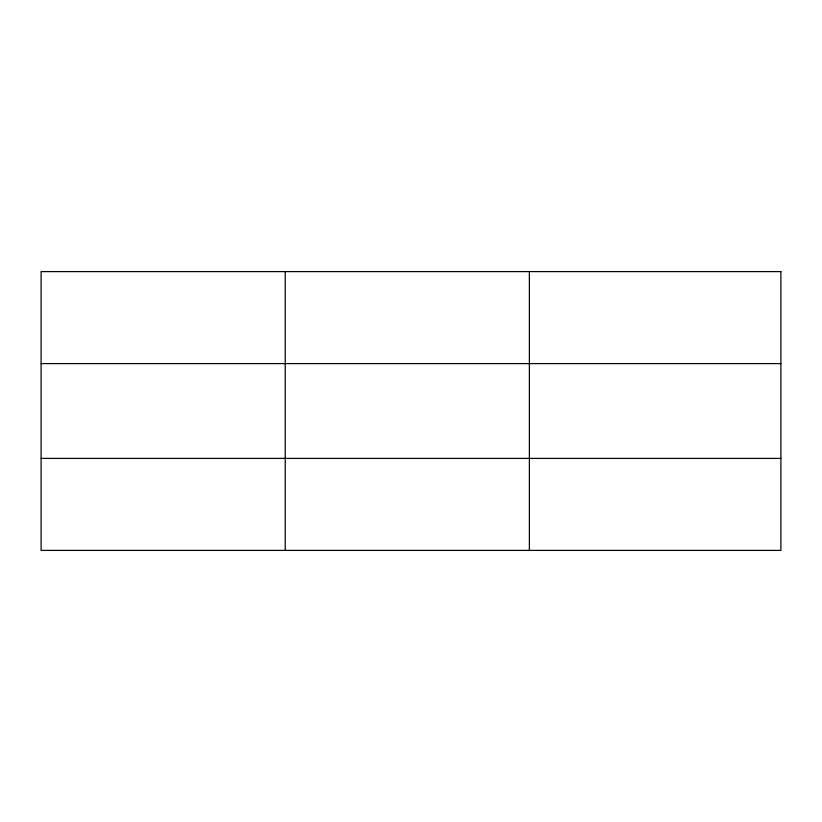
<?xml version="1.0" encoding="UTF-8"?>
<svg xmlns="http://www.w3.org/2000/svg" width="822" height="822" viewBox="0 0 822 822"><rect width="100%" height="100%" fill="white"/><g stroke="black" fill="none" stroke-linecap="round" stroke-linejoin="round"><path stroke-width="1.23" d="M285.234 550.401L285.234 271.599M529.368 550.401L529.368 271.599M41.1 363.601L780.9 363.601M41.1 458.399L780.9 458.399M780.9 271.599L780.9 550.401L41.1 550.401L41.1 271.599L780.9 271.599"/></g></svg>
